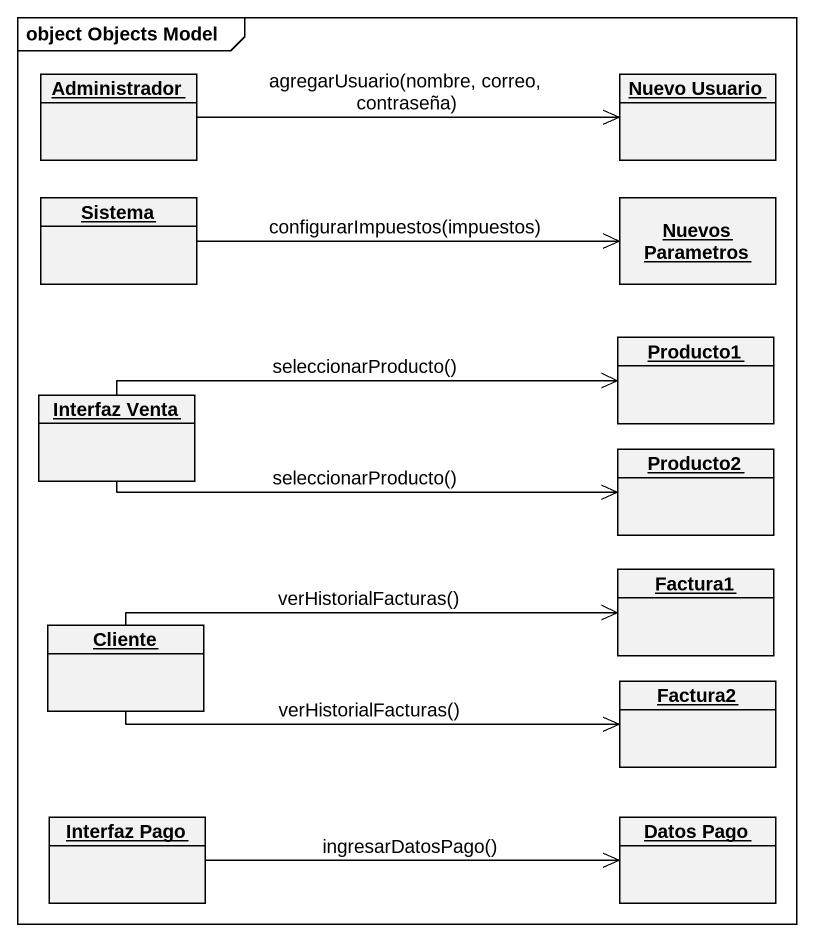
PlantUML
@startuml
mainframe object Objects Model
hide circle
hide empty members
object Administrador
object "Nuevo Usuario" as Nuevo_Usuario
object Sistema
object "Nuevos Parametros" as Nuevos_Parametros
object "Interfaz Venta" as Interfaz_Venta
object Producto1
object Producto2
object Cliente
object Factura1
object Factura2
object "Interfaz Pago" as Interfaz_Pago
object "Datos Pago" as Datos_Pago
Administrador -right-> Nuevo_Usuario : agregarUsuario(nombre, correo, contraseña)
Sistema -right-> Nuevos_Parametros : configurarImpuestos(impuestos)
Interfaz_Venta -right-> Producto1 : seleccionarProducto()
Interfaz_Venta -right-> Producto2 : seleccionarProducto()
Cliente -right-> Factura1 : verHistorialFacturas()
Cliente -right-> Factura2 : verHistorialFacturas()
Interfaz_Pago -right-> Datos_Pago : ingresarDatosPago()
@enduml
